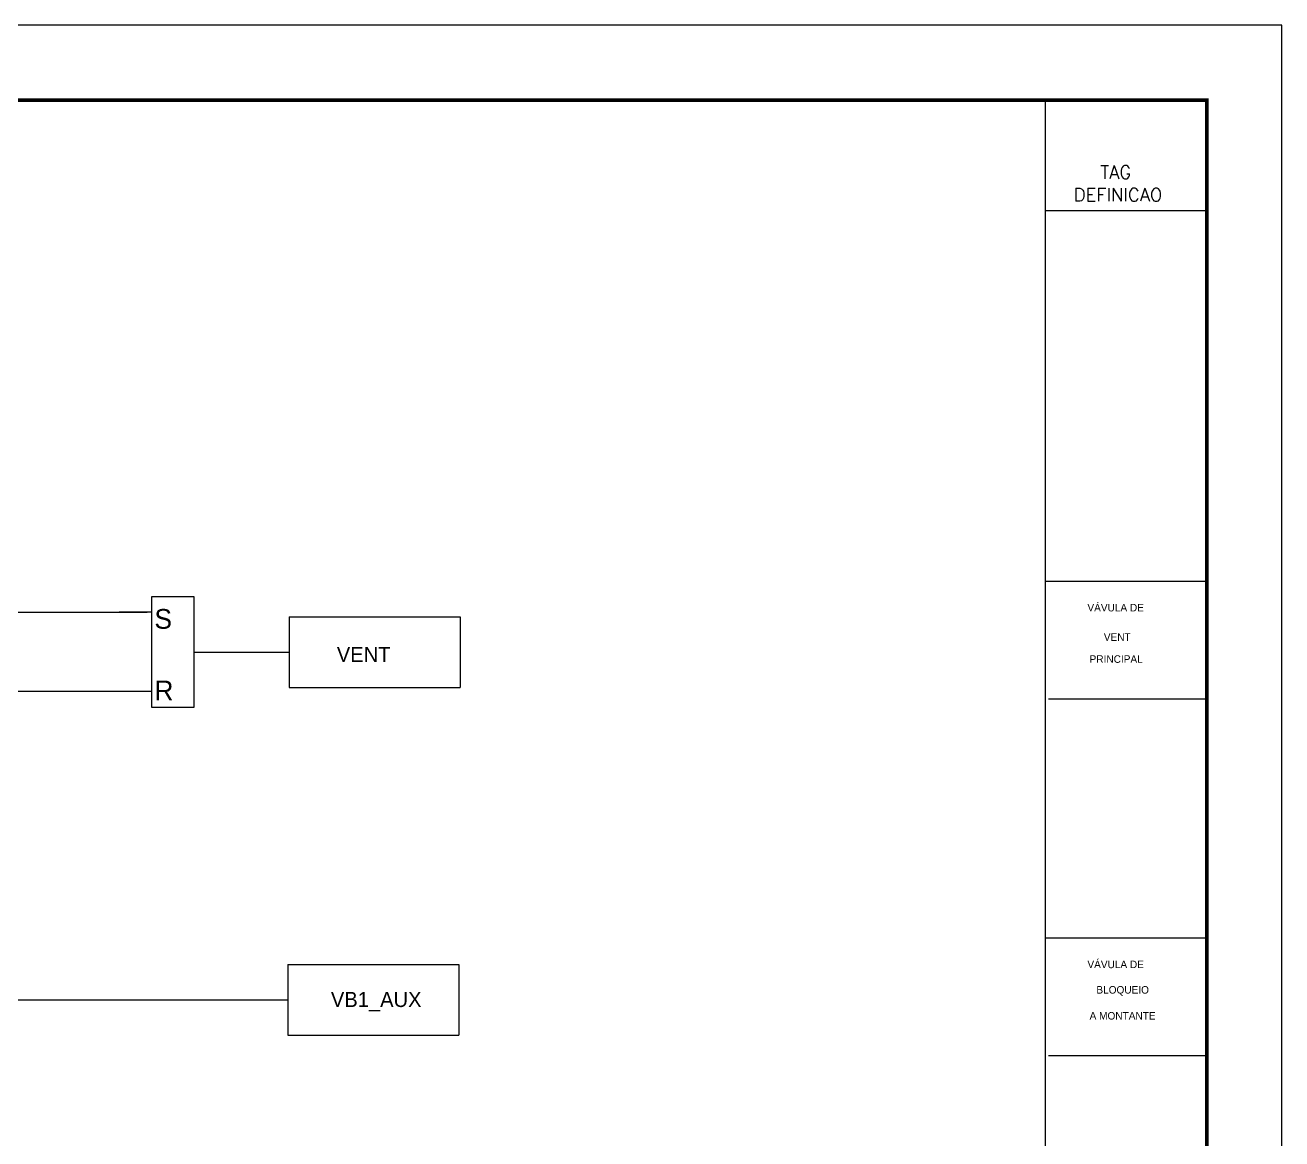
# Model space of a CAD drawing. Header units: feet. Extents: x -46890 to -45898, y -3252 to -1955.
# Drawn here: x -46064.8 to -45897.8, y -2103.1 to -1955.1 of the extents above; entities that cross this region are included whole.
import ezdxf

# ---------------------------------------------------------------- set-up
doc = ezdxf.new("R2010")
doc.units = ezdxf.units.FT
doc.header["$MEASUREMENT"] = 0
doc.linetypes.add('HIDDEN2', pattern=[0.1875, 0.125, -0.0625])
doc.layers.add('62_FORMATO', color=2, linetype='Continuous')
doc.layers.add('CAMPO', color=7, linetype='Continuous')
doc.styles.add('ROMANS', font='romans.shx', dxfattribs={"height": 3})

msp = doc.modelspace()

# ---------------------------------------------------------------- linework, layer by layer
at = {"color": 7, "linetype": 'Continuous'}
for p, q in [((-45932.65, -1965), (-45911.16, -1965)), ((-45929.24, -1965.06), (-45929.24, -2210.94)), ((-45929.24, -1979.71), (-45907.75, -1979.71)), ((-45929.24, -2028.98), (-45907.75, -2028.98)), ((-45928.79, -2044.59), (-45907.75, -2044.59)), ((-45929.24, -2076.38), (-45907.75, -2076.38)), ((-45928.79, -2091.99), (-45907.75, -2091.99))]:
    msp.add_line(p, q, dxfattribs=at)
at = {"color": 7, "linetype": 'ByBlock'}
for p, q in [((-46029.69, -2033.71), (-46006.99, -2033.71)), ((-46029.69, -2043.08), (-46006.99, -2043.08)), ((-46029.86, -2079.91), (-46007.16, -2079.91)), ((-46029.86, -2089.28), (-46007.16, -2089.28))]:
    msp.add_line(p, q, dxfattribs=at)
at = {"layer": '62_FORMATO', "color": 7, "linetype": 'Continuous'}
msp.add_lwpolyline([(-46316.31, -2251.05), (-45897.78, -2251.05), (-45897.78, -1955.09), (-46316.31, -1955.09), (-46316.31, -2251.05)], dxfattribs=at)
at = {"layer": '62_FORMATO', "color": 7, "const_width": 0.498}
msp.add_lwpolyline([(-45907.75, -1965.06), (-46291.39, -1965.06), (-46291.39, -2241.08), (-45907.75, -2241.08)], close=True, dxfattribs=at)
at = {"layer": 'CAMPO', "color": 7, "linetype": 'ByBlock', "ltscale": 2}
for p, q in [((-46147.35, -2033.11), (-46048.59, -2033.11)), ((-46047.97, -2033.11), (-46052.28, -2033.11)), ((-46029.69, -2033.71), (-46029.69, -2043.08)), ((-46006.99, -2033.71), (-46006.99, -2043.08)), ((-46042.37, -2038.4), (-46029.69, -2038.4)), ((-46100.65, -2043.6), (-46047.97, -2043.6)), ((-46029.86, -2079.91), (-46029.86, -2089.28)), ((-46007.16, -2079.91), (-46007.16, -2089.28)), ((-46068.98, -2084.6), (-46029.86, -2084.6))]:
    msp.add_line(p, q, dxfattribs=at)
msp.add_lwpolyline([(-46047.97, -2031.02), (-46042.37, -2031.02), (-46042.37, -2045.77), (-46047.97, -2045.77)], close=True, dxfattribs=at)

# ---------------------------------------------------------------- texts
at = {"color": 7, "linetype": 'HIDDEN2', "style": 'ROMANS'}
for s, p in [('TAG', (-45921.93, -1975.5)), ('DEFINICAO', (-45925.44, -1978.5))]:
    msp.add_text(s, height=1.75, dxfattribs=at).set_placement(p)
at = {"color": 7, "linetype": 'ByBlock', "ltscale": 8, "char_height": 2.625, "width": 6.6983, "attachment_point": 1}
for s, insert in [(' S', (-46048.59, -2032.67)), (' R', (-46048.59, -2042.18))]:
    msp.add_mtext(s, dxfattribs=dict(at, insert=insert))
at = {"layer": 'CAMPO', "color": 7, "ltscale": 2}
for s, p in [('VÁVULA DE', (-45923.62, -2032.99)), ('VENT', (-45921.44, -2036.9)), ('PRINCIPAL', (-45923.33, -2039.82)), ('VÁVULA DE', (-45923.62, -2080.39)), ('BLOQUEIO', (-45922.43, -2083.77)), ('A MONTANTE', (-45923.33, -2087.22))]:
    msp.add_text(s, height=1, dxfattribs=at).set_placement(p)
at = {"layer": 'CAMPO', "color": 7, "linetype": 'ByBlock', "ltscale": 2}
for s, p in [('VENT', (-46023.37, -2039.7)), ('VB1_AUX', (-46024.16, -2085.55))]:
    msp.add_text(s, height=2, dxfattribs=at).set_placement(p)

doc.saveas('drawing.dxf')
